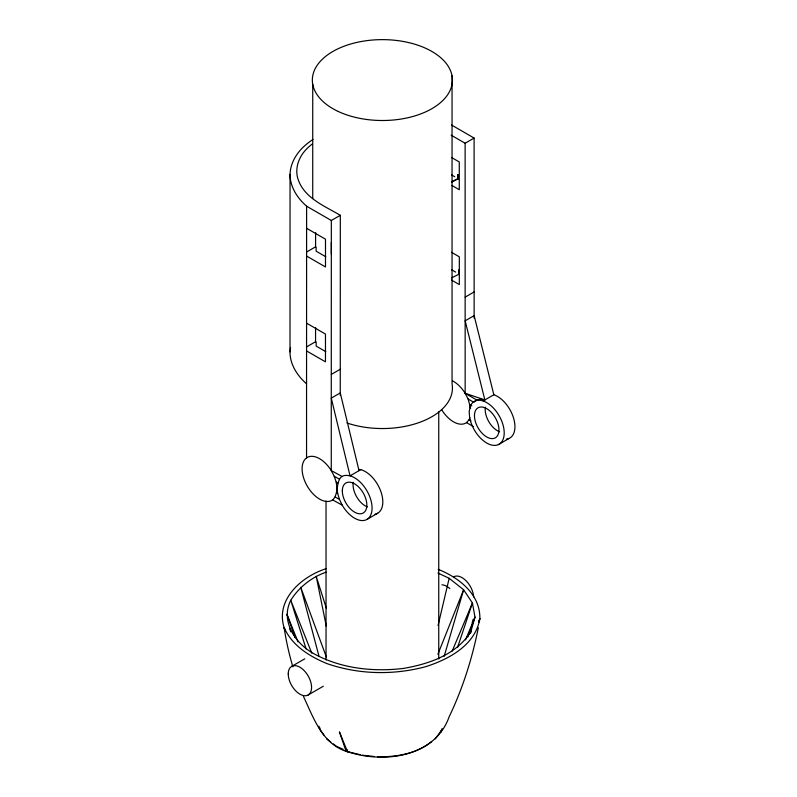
<?xml version="1.0" encoding="UTF-8"?>
<svg xmlns="http://www.w3.org/2000/svg" width="797" height="797" viewBox="0 0 797 797"><rect width="100%" height="100%" fill="white"/><g stroke="black" fill="none" stroke-linecap="round" stroke-linejoin="round"><path stroke-width="1.2" d="M312.215 144.048A75.217 43.407 0 0 0 306.496 149.089C298.935 156.72 294.691 168.037 297.849 178.618C303.886 197.905 324.469 205.955 340.319 215.3L331.333 220.48L331.273 398.121L350.052 475.849A24.757 14.296 60 0 1 371.482 512.979A24.757 14.296 60 0 1 342.202 505.139L332.638 499.918A24.757 14.296 60 0 1 307.921 487.216A24.757 14.296 60 0 1 306.556 457.886L306.556 383.815C297.341 375.756 289.939 364.508 290.008 351.885L290.048 174.264C290.337 164.62 295.029 155.734 301.555 148.82A90.42 52.184 0 0 1 313.042 139.425M306.556 383.815L306.616 206.214C297.401 198.144 289.978 186.896 290.048 174.264M306.586 346.894L315.562 341.724L315.562 327.487M306.606 252.011L315.582 246.831L315.592 232.604M340.319 215.3L340.259 395.392M457.946 178.578L457.946 174.543L458.275 178.777L451.919 182.015M458.275 178.777L458.255 174.712M458.803 269.874L459.162 274.118L451.65 277.844M451.152 135.181L465.129 143.241L465.159 393.29L468.138 399.018L470.619 408.313M451.54 125.029L474.105 138.06L474.135 318.093M331.333 254.133L331.333 242.557M332.638 499.918C340.668 493.064 333.076 471.973 350.052 475.849L360.782 469.652A24.757 14.296 60 0 1 381.255 492.656A24.757 14.296 60 0 1 375.028 514.214M290.008 351.885L290.556 347.442M478.33 627.717C472.232 658.402 462.718 688.568 449.139 716.772C434.783 757.748 382.132 764.084 346.047 751.163L339.432 731.865L347.532 751.79C322.137 744.278 313.55 717.738 303.378 696.259M438.061 625.515L449.179 578.293L437.952 573.053M444.178 656.29L463.625 589.77L449.179 578.293M472.143 622.895L473.209 619.319M457.528 647.463L472.422 603L463.625 589.77L437.892 654.227M442.146 728.548L440.92 732.074L441.538 730.162L435.272 738.899M467.909 636.833L475.002 617.097L472.422 603L452.188 651.069M470.32 633.436L475.002 617.097L465.558 639.911M441.797 409.917A24.757 14.296 60 0 0 466.514 422.619L469.094 419.75L469.851 417.698M470.3 633.426L471.157 631.104C456.84 654.716 428.786 664.13 402.933 668.494C372.219 672.05 340.01 668.414 312.733 653.082C294.79 642.741 280.385 620.803 290.766 600.271C298.965 587.19 311.587 577.267 326.132 572.136M506.354 439.157A24.757 14.296 60 0 0 513.756 418.714A24.757 14.296 60 0 0 493.841 394.754L474.135 315.632L465.159 320.822L484.865 399.945L480.551 399.207L476.775 400.004L473.807 402.286L468.138 399.018M431.645 741.618C416.642 753.723 396.298 757.19 377.479 756.732M465.129 143.241L474.105 138.06M331.303 374.411L340.279 369.23M465.179 297.122L474.165 291.931M483.112 400.951L493.841 394.754M366.959 519.425L377.688 513.228M498.394 444.606L509.124 438.41M291.652 666.412L304.793 658.82M308.15 694.994L323.323 686.237M451.58 181.816L456.88 179.126M325.983 568.729C301.704 576.41 275.274 599.563 284.091 627.528C286.153 640.798 288.992 653.958 292.888 666.83M374.002 756.473L362.406 755.207M358.67 469.443L360.782 469.652M360.075 754.649L349.604 752.149L345.27 750.226M452.517 380.866A24.757 14.296 60 0 1 465.159 393.29L484.865 399.945M343.108 749.27L336.613 746.39L333.295 743.9M438.23 569.387C458.913 577.556 480.491 594.373 479.844 618.731C475.331 645.142 449.11 659.159 425.837 666.651C393.459 675.328 358.7 674.611 326.959 663.602C309.375 656.339 292.041 645.6 284.091 627.528L284.928 629.849L284.091 627.528M458.853 273.949L459.112 270.044M342.202 476.546L331.273 470.589A24.757 14.296 60 0 0 306.556 457.886M359.029 470.668L340.259 392.931L331.273 398.121L331.273 470.589L334.252 476.307L339.422 479.127M336.723 492.945L337.669 493.453L339.422 499.34L342.202 505.139M335.208 497.049L339.422 499.34M315.562 341.724L316.17 342.062L316.17 346.107L325.843 351.686M458.245 178.757L457.946 174.543M315.582 246.831L316.14 247.15L316.14 251.194L325.843 256.793M451.879 157.696L459.281 161.97L459.291 189.726L451.909 185.462M451.53 174.882L454.738 176.735M451.471 252.3L459.321 256.823L459.321 284.579L451.53 280.076M451.51 269.705L455.675 272.116M306.616 206.214L331.333 220.48M306.616 228.291L325.495 239.19L325.495 266.955L306.606 256.056M465.159 393.29L476.775 400.004M306.586 323.174L325.475 334.073L325.465 361.838L306.586 350.939M466.514 422.619L473.448 426.624M334.252 476.307L336.234 482.205L337.669 483.042M469.094 419.75L470.967 420.836M470.11 404.916L471.824 405.902M326.65 738.899L330.805 742.017M323.861 735.013L320.384 730.162L319.846 727.82M297.978 641.804L286.92 614.278L295.079 637.61M311.766 653.151L290.766 600.271L306.098 648.937M289.49 628.375L290.845 631.842M326.421 657.226L300.748 587.319L318.86 655.782M326.292 608.061L316.2 576.301L326.302 626.263M346.934 749.479L347.532 751.79M336.234 482.205L337.669 493.453M318.969 726.177L319.268 728.328M452.048 75.845L452.048 383.885A70.036 40.438 0 0 1 420.308 422.101A70.036 40.438 0 0 1 346.904 422.968M438.748 411.82L438.748 658.989M326.033 501.024L326.033 660.006M312.733 84.283L312.733 198.553M441.917 584.799A16.508 9.524 60 0 1 449.867 588.584M453.772 576.809A16.508 9.524 60 0 1 466.135 580.864A16.508 9.524 60 0 1 473.667 596.943M367.437 506.952A17.325 10.002 60 0 1 353.24 482.364M499.57 431.775A17.325 10.002 60 0 1 485.373 407.187M470.071 406.918L469.204 411.591L469.582 417.08A24.757 14.296 60 0 0 495.953 445.314A24.757 14.296 60 0 0 497.517 413.155A24.757 14.296 60 0 0 470.071 406.918M479.844 618.731L478.608 622.238L479.844 618.731M288.235 673.963A16.508 9.524 60 0 0 305.739 695.741A16.508 9.524 60 0 0 305.739 672.399A16.508 9.524 60 0 0 288.235 673.963M342.321 490.912A17.325 10.002 60 0 0 360.702 513.776A17.325 10.002 60 0 0 360.702 489.268A17.325 10.002 60 0 0 342.321 490.912M474.454 415.735A17.325 10.002 60 0 0 492.835 438.599A17.325 10.002 60 0 0 492.835 414.091A17.325 10.002 60 0 0 474.454 415.735M338.297 111.49A70.036 40.438 0 0 0 451.56 86.405A70.036 40.438 0 0 0 357.305 42.311A70.036 40.438 0 0 0 338.297 111.49"/></g></svg>
